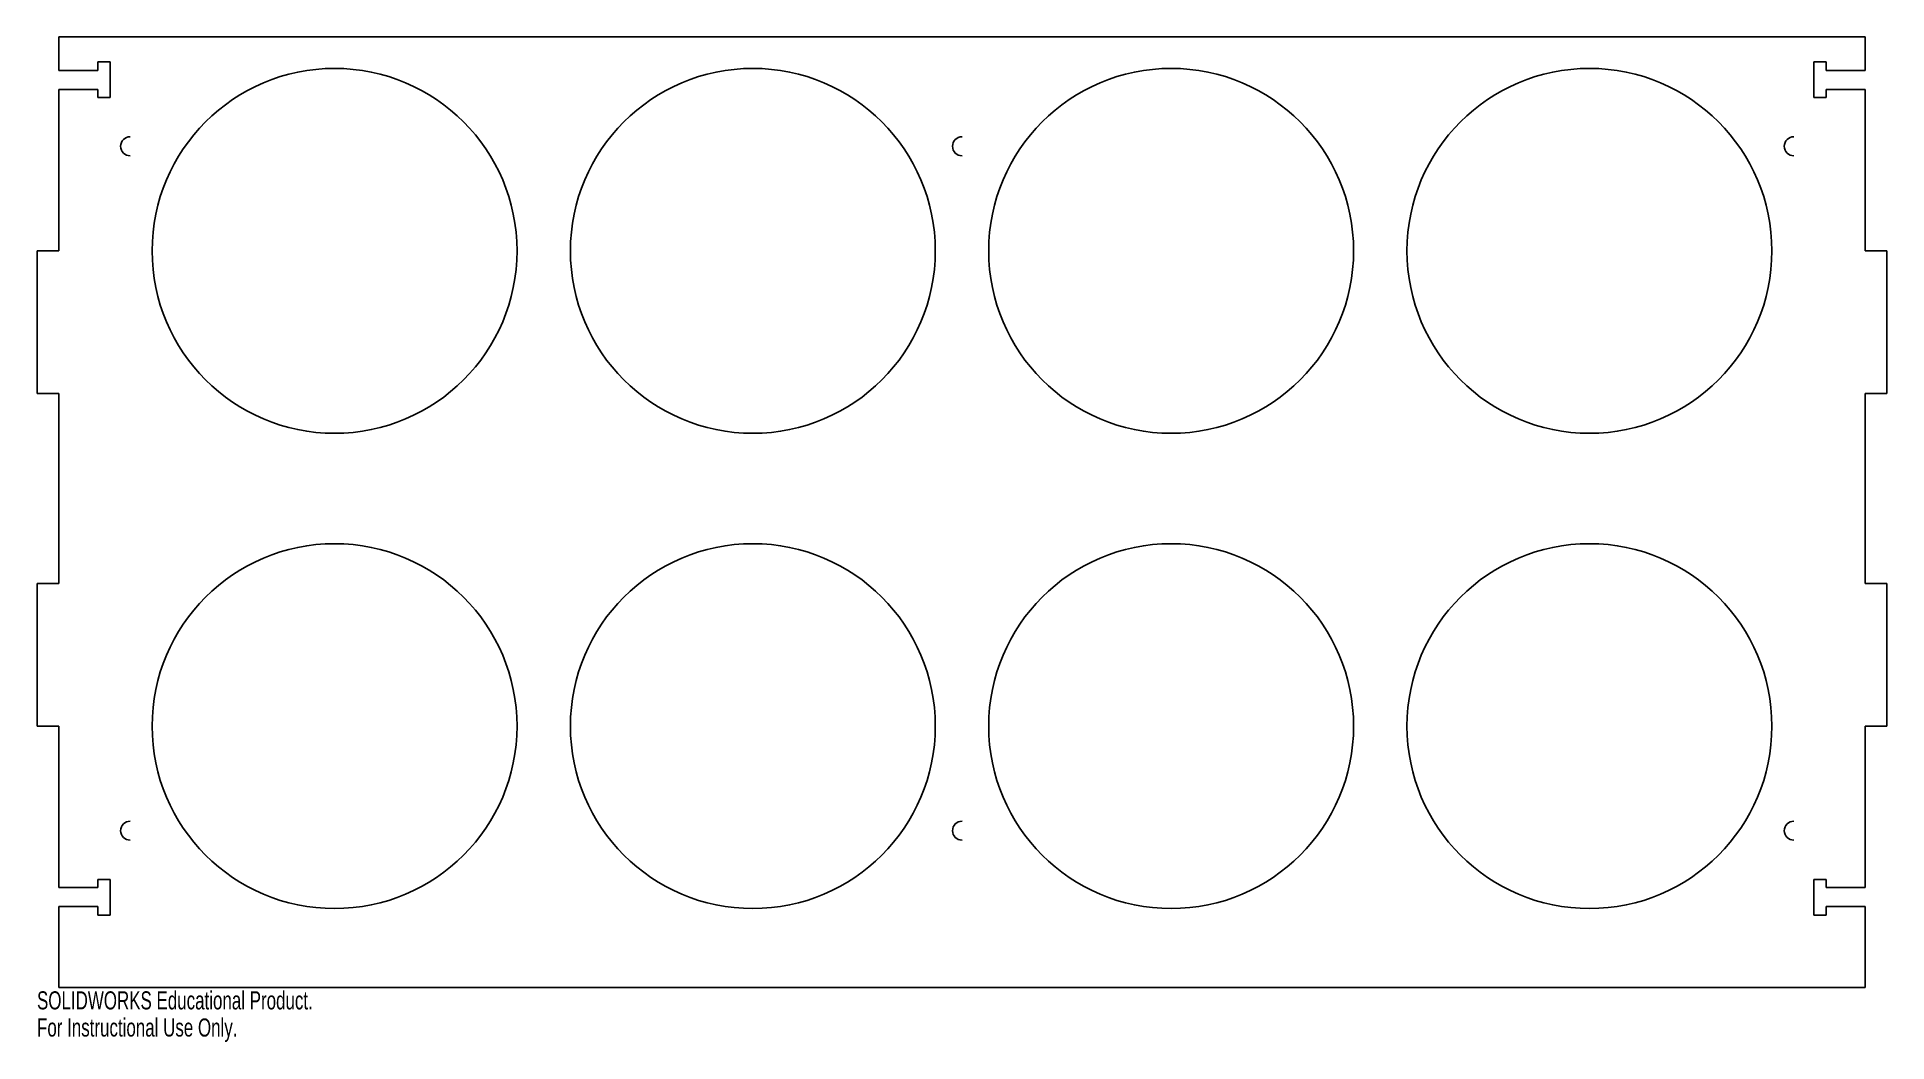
# Model space of a CAD drawing. Header units: millimetres. Extents: x -247 to 247, y -148 to 121.
import ezdxf

# ---------------------------------------------------------------- set-up
doc = ezdxf.new("R2010")
doc.units = ezdxf.units.MM
doc.styles.add('SLDTEXTSTYLE0', font='TXT', dxfattribs={"width": 0.7})

msp = doc.modelspace()

# ---------------------------------------------------------------- linework, layer by layer
at = {"color": 7, "linetype": 'Continuous', "lineweight": 25}
for p, q in [((241.3, 120.65), (-241.3, 120.65)), ((-241.3, 120.65), (-241.3, 111.71)), ((241.3, 111.71), (241.3, 120.65)), ((-227.58, 113.99), (-230.89, 113.99)), ((-230.89, 113.99), (-230.89, 111.71)), ((-227.58, 104.47), (-227.58, 113.99)), ((230.89, 113.99), (227.58, 113.99)), ((227.58, 113.99), (227.58, 104.47)), ((230.89, 111.71), (230.89, 113.99)), ((-230.89, 111.71), (-241.3, 111.71)), ((241.3, 111.71), (230.89, 111.71)), ((-241.3, 106.63), (-241.3, 63.5)), ((-241.3, 106.63), (-230.89, 106.63)), ((-230.89, 106.63), (-230.89, 104.47)), ((-230.89, 104.47), (-227.58, 104.47)), ((227.58, 104.47), (230.89, 104.47)), ((230.89, 104.47), (230.89, 106.63)), ((230.89, 106.63), (241.3, 106.63)), ((241.3, 63.5), (241.3, 106.63)), ((-247.14, 63.5), (-247.14, 25.4)), ((-241.3, 63.5), (-247.14, 63.5)), ((247.14, 63.5), (241.3, 63.5)), ((247.14, 25.4), (247.14, 63.5)), ((-247.14, 25.4), (-241.3, 25.4)), ((-241.3, 25.4), (-241.3, -25.4)), ((241.3, 25.4), (247.14, 25.4)), ((241.3, -25.4), (241.3, 25.4)), ((-247.14, -25.4), (-247.14, -63.5)), ((-241.3, -25.4), (-247.14, -25.4)), ((247.14, -25.4), (241.3, -25.4)), ((247.14, -63.5), (247.14, -25.4)), ((-247.14, -63.5), (-241.3, -63.5)), ((-241.3, -63.5), (-241.3, -106.63)), ((241.3, -63.5), (247.14, -63.5)), ((241.3, -106.63), (241.3, -63.5)), ((-230.89, -106.63), (-241.3, -106.63)), ((-227.58, -104.47), (-230.89, -104.47)), ((-230.89, -104.47), (-230.89, -106.63)), ((-227.58, -113.99), (-227.58, -104.47)), ((230.89, -104.47), (227.58, -104.47)), ((227.58, -104.47), (227.58, -113.99)), ((230.89, -106.63), (230.89, -104.47)), ((241.3, -106.63), (230.89, -106.63)), ((-241.3, -111.71), (-241.3, -133.35)), ((-241.3, -111.71), (-230.89, -111.71)), ((-230.89, -111.71), (-230.89, -113.99)), ((230.89, -113.99), (230.89, -111.71)), ((230.89, -111.71), (241.3, -111.71)), ((241.3, -133.35), (241.3, -111.71)), ((-230.89, -113.99), (-227.58, -113.99)), ((227.58, -113.99), (230.89, -113.99)), ((-241.3, -133.35), (241.3, -133.35))]:
    msp.add_line(p, q, dxfattribs=at)
for centre in [(-167.64, 63.5), (-55.88, 63.5), (55.88, 63.5), (167.64, 63.5), (-167.64, -63.5), (-55.88, -63.5), (55.88, -63.5), (167.64, -63.5)]:
    msp.add_circle(centre, 48.75, dxfattribs=at)
for centre in [(-222.25, 91.44), (0, 91.44), (222.25, 91.44), (-222.25, -91.44), (0, -91.44), (222.25, -91.44)]:
    msp.add_arc(centre, 2.54, 90, 270, dxfattribs=at)

# ---------------------------------------------------------------- texts
at = {"color": 7, "linetype": 'Continuous', "char_height": 4.8336, "attachment_point": 1, "style": 'SLDTEXTSTYLE0'}
for s, insert in [('SOLIDWORKS Educational Product.', (-247.14, -134.37)), ('For Instructional Use Only.', (-247.14, -141.62))]:
    msp.add_mtext(s, dxfattribs=dict(at, insert=insert))

doc.saveas('drawing.dxf')
